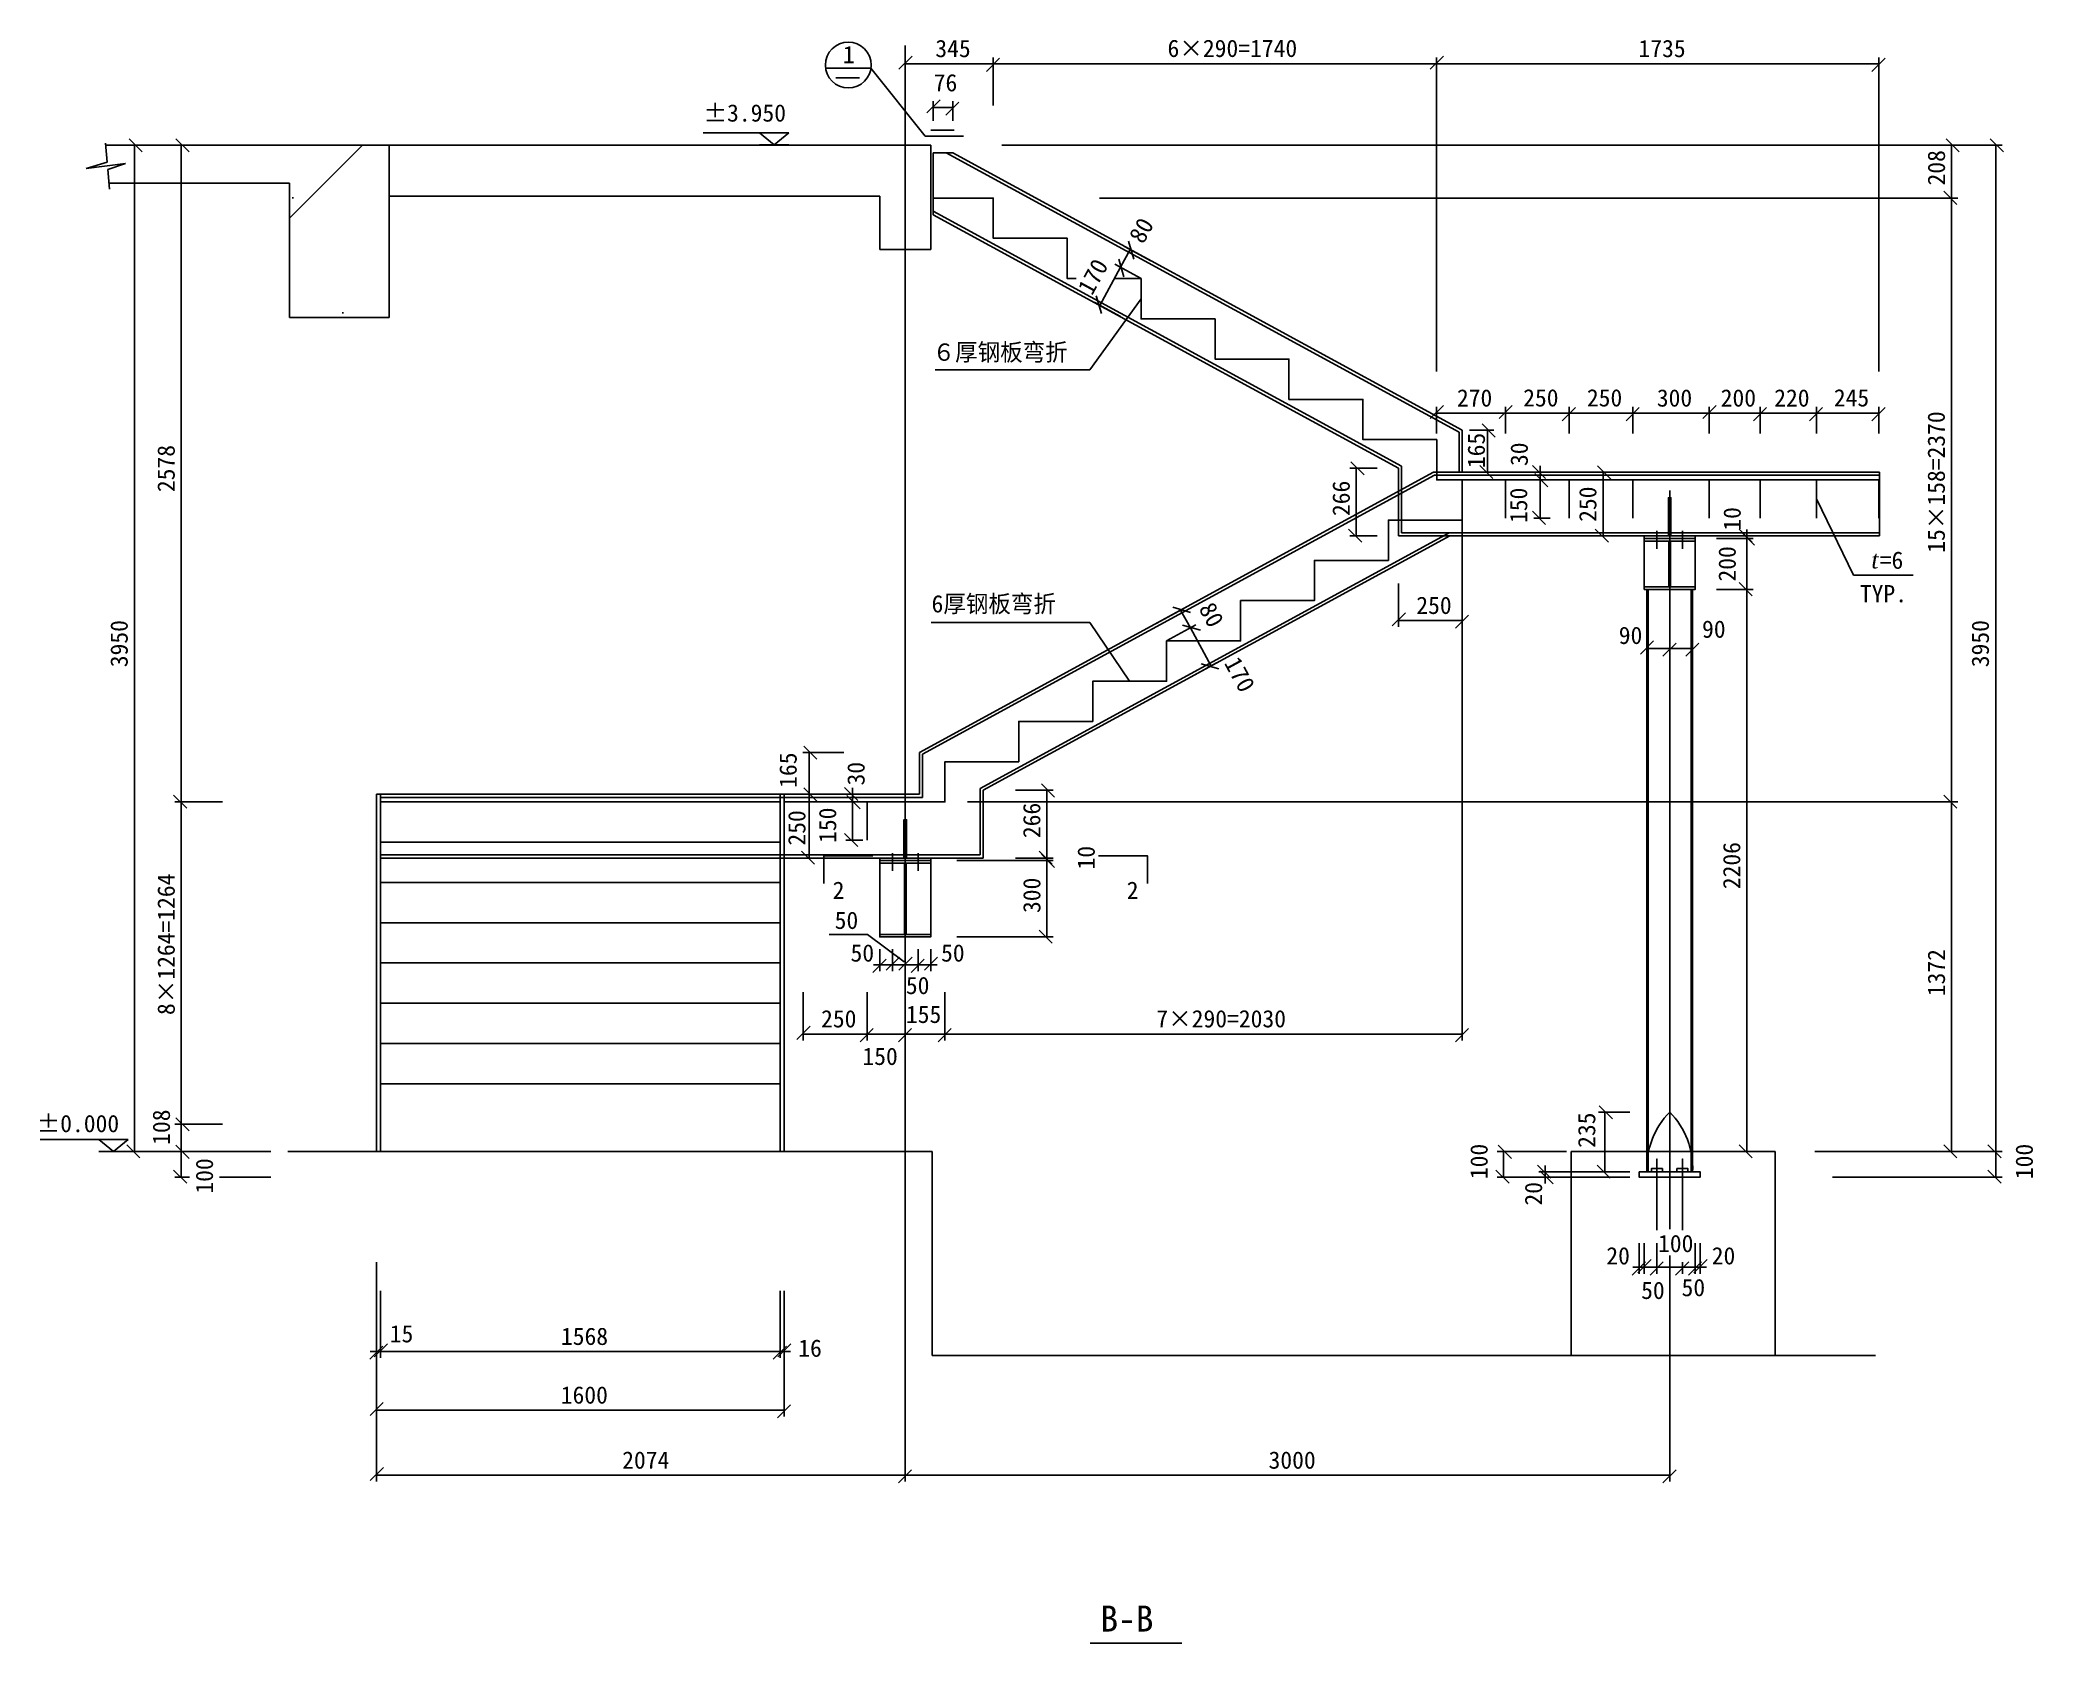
# Model space of a CAD drawing. Header units: metres. Extents: x 1113 to 8934, y 92 to 6384.
import ezdxf

# ---------------------------------------------------------------- set-up
doc = ezdxf.new("R2010")
doc.units = ezdxf.units.M
for name, color, linetype in [('A-2', 2, 'Continuous'), ('BOLT', 11, 'Continuous'), ('LAYER1', 142, 'Continuous'), ('PUB_DIM', 3, 'Continuous'), ('填满-深', 8, 'Continuous'), ('家具', 3, 'Continuous'), ('尺寸', 42, 'Continuous'), ('引线', 254, 'Continuous'), ('文字', 3, 'Continuous'), ('标题', 5, 'Continuous'), ('梯板', 11, 'Continuous'), ('砼柱', 3, 'Continuous'), ('轴线', 1, 'Continuous'), ('钢柱', 4, 'Continuous')]:
    doc.layers.add(name, color=color, linetype=linetype)

# ---------------------------------------------------------------- blocks, each defined once
blk = doc.blocks.new('_ARCHTICK')
at = {"color": 0, "linetype": 'ByBlock'}
blk.add_lwpolyline([(-1.07, -1.21), (0.99, 0.85)], dxfattribs=at)

msp = doc.modelspace()

# ---------------------------------------------------------------- hatches: boundary and pattern name
at = {"layer": '填满-深'}
h = msp.add_hatch(dxfattribs=at)
h.set_pattern_fill('ANSI32', scale=400)
h.paths.add_polyline_path([(2092.5, 5294.45), (2483.8, 5294.45), (2483.8, 5971.26), (1370.98, 5971.26), (1383.84, 5822.05), (2092.5, 5822.05)])
h = msp.add_hatch(dxfattribs=at)
h.set_pattern_fill('AR-CONC', scale=30)
h.paths.add_polyline_path([(2092.5, 5294.45), (2483.8, 5294.45), (2483.8, 5971.26), (1370.98, 5971.26), (1383.84, 5822.05), (2092.5, 5822.05)])

# ---------------------------------------------------------------- linework, layer by layer
for p, q in [((4235.8, 6235.5), (4329.1, 6235.5)), ((3715.04, 6019.01), (4051.96, 6019.01)), ((3936.31, 6019.01), (3994.06, 5972.24)), ((3936.39, 5972.24), (4051.74, 5972.24)), ((3994.06, 5972.24), (4051.85, 6019.01)), ((4360.29, 2872.73), (4209.9, 2872.73)), ((4503.58, 2766.42), (4360.29, 2872.73)), ((1113.48, 2068.75), (1459.12, 2068.75)), ((1343.48, 2068.75), (1401.23, 2021.98)), ((1401.23, 2021.98), (1459.02, 2068.75)), ((1343.55, 2021.98), (1458.9, 2021.98))]:
    msp.add_line(p, q)
at = {"layer": 'A-2'}
for p, q in [((4608.36, 6029.21), (4699.98, 6029.21)), ((5233.34, 91.89), (5593.16, 91.89))]:
    msp.add_line(p, q, dxfattribs=at)
for points in [[(4381.22, 3181.8), (4188.97, 3181.8), (4188.97, 3073.47)], [(5266.2, 3181.8), (5458.46, 3181.8), (5458.46, 3073.47)]]:
    msp.add_lwpolyline(points, dxfattribs=at)
at = {"layer": 'BOLT'}
for points in [[(7457.83, 4456.85), (7457.83, 4386.44)], [(7557.83, 4456.85), (7557.83, 4386.44)], [(4458.3, 3192.85), (4458.3, 3122.44)], [(4558.3, 3192.85), (4558.3, 3122.44)]]:
    msp.add_lwpolyline(points, dxfattribs=at)
at = {"layer": 'LAYER1'}
for points in [[(7502.83, 4437.26), (7502.83, 4587.26), (7512.83, 4587.26), (7512.83, 4437.26)], [(7407.83, 4437.26), (7607.83, 4437.26), (7607.83, 4427.26), (7407.83, 4427.26)], [(4503.3, 3173.26), (4503.3, 3323.26), (4513.3, 3323.26), (4513.3, 3173.26)], [(4408.3, 3173.26), (4608.3, 3173.26), (4608.3, 3163.26), (4408.3, 3163.26)]]:
    msp.add_lwpolyline(points, close=True, dxfattribs=at)
at = {"layer": '填满-深'}
for p, q in [((1376.7, 5904.79), (1370.35, 5978.57)), ((1370.98, 5971.26), (4608.3, 5971.26)), ((2483.8, 5294.45), (2483.8, 5971.26)), ((4608.3, 5561.38), (4608.3, 5971.26)), ((1376.7, 5904.79), (1294.29, 5879.48)), ((1294.29, 5879.48), (1448.88, 5898.97)), ((1448.88, 5898.97), (1379.19, 5875.93)), ((1385.86, 5798.51), (1379.19, 5875.93)), ((2092.5, 5822.05), (1383.84, 5822.05)), ((2092.5, 5294.45), (2092.5, 5822.05)), ((2483.8, 5771.26), (4408.3, 5771.26)), ((4408.3, 5771.26), (4408.3, 5561.38)), ((4408.3, 5561.38), (4608.3, 5561.38)), ((2483.8, 5294.45), (2092.5, 5294.45)), ((2085.21, 2021.26), (4613.8, 2021.26)), ((4613.8, 2021.26), (4613.8, 1221.26)), ((7121.16, 2021.26), (7121.16, 1221.26)), ((7121.16, 2021.26), (7921.96, 2021.26)), ((7921.96, 2021.26), (7921.96, 1221.26)), ((4613.8, 1221.26), (8315.85, 1221.26))]:
    msp.add_line(p, q, dxfattribs=at)
at = {"layer": '家具'}
msp.add_line((4456.4, 5561.38), (4459.25, 5561.38), dxfattribs=at)
at = {"layer": '尺寸'}
for p, q in [((4508.3, 6126.46), (4508.3, 6315.46)), ((4853.19, 6290.46), (4508.3, 6290.46)), ((4853.19, 6126.46), (4853.19, 6315.46)), ((4853.19, 6126.46), (4853.19, 6315.46)), ((4853.19, 6290.46), (6593.19, 6290.46)), ((6593.19, 5082.43), (6593.19, 6315.46)), ((6593.19, 5082.43), (6593.19, 6315.46)), ((6593.19, 6290.46), (8328.11, 6290.46)), ((8328.11, 5082.43), (8328.11, 6315.46)), ((4618.3, 6066.35), (4618.3, 6143.76)), ((4618.3, 6118.76), (4694.31, 6118.76)), ((4694.31, 6066.35), (4694.31, 6143.76)), ((1844.73, 5971.26), (1458.93, 5971.26)), ((1483.93, 2021.26), (1483.93, 5971.26)), ((1804.01, 5971.26), (1642.71, 5971.26)), ((1667.71, 3393.26), (1667.71, 5971.26)), ((4886.59, 5971.26), (8638.37, 5971.26)), ((4886.59, 5971.26), (8811.99, 5971.26)), ((8613.37, 5763.26), (8613.37, 5971.26)), ((8786.99, 2021.26), (8786.99, 5971.26)), ((5270.61, 5763.26), (8638.37, 5763.26)), ((8260.39, 5763.26), (8638.37, 5763.26)), ((8613.37, 3393.26), (8613.37, 5763.26)), ((5352.63, 5491.48), (5390.9, 5561.73)), ((5472.07, 5517.51), (5368.95, 5573.69)), ((5352.63, 5491.48), (5271.3, 5342.2)), ((5433.8, 5447.26), (5330.67, 5503.44)), ((5433.8, 5447.26), (5330.67, 5503.44)), ((5352.47, 5297.98), (5249.34, 5354.16)), ((6593.19, 4839.54), (6593.19, 4944.48)), ((6863.19, 4839.54), (6863.19, 4944.48)), ((6863.19, 4839.54), (6863.19, 4944.48)), ((7113.19, 4839.54), (7113.19, 4944.48)), ((7113.19, 4839.54), (7113.19, 4944.48)), ((7363.19, 4839.54), (7363.19, 4944.48)), ((7363.19, 4839.54), (7363.19, 4944.48)), ((7663.19, 4839.54), (7663.19, 4944.48)), ((7663.19, 4839.54), (7663.19, 4944.48)), ((7863.19, 4839.54), (7863.19, 4944.48)), ((7863.19, 4839.54), (7863.19, 4944.48)), ((8083.19, 4839.54), (8083.19, 4944.48)), ((8083.19, 4839.54), (8083.19, 4944.48)), ((8328.11, 4839.54), (8328.11, 4944.48)), ((6593.19, 4919.48), (6863.19, 4919.48)), ((6722.39, 4851.88), (6817.9, 4851.88)), ((6792.9, 4851.88), (6792.9, 4687.26)), ((7113.19, 4919.48), (6863.19, 4919.48)), ((7113.19, 4919.48), (7363.19, 4919.48)), ((7663.19, 4919.48), (7363.19, 4919.48)), ((7663.19, 4919.48), (7863.19, 4919.48)), ((7863.19, 4919.48), (8083.19, 4919.48)), ((8083.19, 4919.48), (8328.11, 4919.48)), ((6359.7, 4703.39), (6253.2, 4703.39)), ((6278.2, 4703.39), (6278.2, 4437.26)), ((6999.72, 4687.26), (6999.72, 4712.26)), ((6722.39, 4687.26), (6817.9, 4687.26)), ((7029.38, 4687.26), (6974.72, 4687.26)), ((7038.51, 4657.26), (6974.72, 4657.26)), ((7029.38, 4657.26), (6974.72, 4657.26)), ((6999.72, 4687.26), (6999.72, 4657.26)), ((6999.72, 4657.26), (6999.72, 4507.26)), ((6999.72, 4657.26), (6999.72, 4632.26)), ((7266.67, 4687.26), (7221.13, 4687.26)), ((7246.13, 4687.26), (7246.13, 4437.26)), ((6693.8, 4501.17), (6693.8, 4080.1)), ((7038.51, 4507.26), (6974.72, 4507.26)), ((7810.48, 4437.26), (7810.48, 4462.26)), ((6359.7, 4437.26), (6253.2, 4437.26)), ((7266.67, 4437.26), (7221.13, 4437.26)), ((7691.18, 4437.26), (7835.48, 4437.26)), ((7691.18, 4427.26), (7835.48, 4427.26)), ((7691.18, 4427.26), (7835.48, 4427.26)), ((7810.48, 4437.26), (7810.48, 4427.26)), ((7810.48, 4427.26), (7810.48, 4227.26)), ((7810.48, 4427.26), (7810.48, 4402.26)), ((6693.8, 4347.98), (6693.8, 2457.45)), ((6443.8, 4251.17), (6443.8, 4080.1)), ((7691.18, 4227.26), (7835.48, 4227.26)), ((7691.18, 4227.26), (7835.48, 4227.26)), ((7810.48, 4227.26), (7810.48, 2021.26)), ((5495.53, 4095.51), (5610.57, 4158.19)), ((5626.9, 4075.98), (5588.62, 4146.23)), ((5533.8, 4025.26), (5648.85, 4087.94)), ((5533.8, 4025.26), (5648.85, 4087.94)), ((5626.9, 4075.98), (5708.23, 3926.7)), ((6693.8, 4105.1), (6443.8, 4105.1)), ((7417.83, 4056.78), (7417.83, 3970.14)), ((7417.83, 3995.14), (7507.83, 3995.14)), ((7507.83, 4056.78), (7507.83, 3970.14)), ((7507.83, 4056.78), (7507.83, 3970.14)), ((7597.83, 3995.14), (7507.83, 3995.14)), ((7597.83, 4056.78), (7597.83, 3970.14)), ((5615.13, 3875.98), (5730.18, 3938.66)), ((4267.16, 3587.88), (4106.41, 3587.88)), ((4131.41, 3423.26), (4131.41, 3587.88)), ((4300.68, 3423.26), (4300.68, 3448.26)), ((1829.44, 3393.26), (1642.71, 3393.26)), ((1829.44, 3393.26), (1642.71, 3393.26)), ((1667.71, 2129.26), (1667.71, 3393.26)), ((4267.16, 3423.26), (4106.41, 3423.26)), ((4267.16, 3423.26), (4106.41, 3423.26)), ((4131.41, 3423.26), (4131.41, 3173.26)), ((4341.54, 3423.26), (4275.68, 3423.26)), ((4341.54, 3393.26), (4275.68, 3393.26)), ((4341.54, 3393.26), (4275.68, 3393.26)), ((4300.68, 3423.26), (4300.68, 3393.26)), ((4300.68, 3393.26), (4300.68, 3243.26)), ((4300.68, 3393.26), (4300.68, 3368.26)), ((4752.56, 3393.26), (8638.37, 3393.26)), ((4752.56, 3393.26), (8638.37, 3393.26)), ((4941.5, 3439.39), (5088.98, 3439.39)), ((5063.98, 3173.26), (5063.98, 3439.39)), ((8613.37, 2021.26), (8613.37, 3393.26)), ((4341.54, 3243.26), (4275.68, 3243.26)), ((4267.16, 3173.26), (4106.41, 3173.26)), ((4710.77, 3163.26), (5088.98, 3163.26)), ((4710.77, 3163.26), (5088.98, 3163.26)), ((4941.5, 3173.26), (5088.98, 3173.26)), ((5012.09, 3173.26), (5088.98, 3173.26)), ((5063.98, 3173.26), (5063.98, 3198.26)), ((5063.98, 3173.26), (5063.98, 3163.26)), ((5063.98, 3163.26), (5063.98, 3138.26)), ((5063.98, 3163.26), (5063.98, 2863.26)), ((4408.3, 2816.07), (4408.3, 2729.43)), ((4458.3, 2816.07), (4458.3, 2729.43)), ((4458.3, 2816.07), (4458.3, 2729.43)), ((4508.3, 2816.07), (4508.3, 2729.43)), ((4508.3, 2816.07), (4508.3, 2729.43)), ((4558.3, 2816.07), (4558.3, 2729.43)), ((4558.3, 2816.07), (4558.3, 2729.43)), ((4608.3, 2816.07), (4608.3, 2729.43)), ((4710.77, 2863.26), (5088.98, 2863.26)), ((4408.3, 2754.43), (4383.3, 2754.43)), ((4458.3, 2754.43), (4408.3, 2754.43)), ((4458.3, 2754.43), (4508.3, 2754.43)), ((4458.3, 2754.43), (4483.3, 2754.43)), ((4558.3, 2754.43), (4508.3, 2754.43)), ((4558.3, 2754.43), (4533.3, 2754.43)), ((4558.3, 2754.43), (4608.3, 2754.43)), ((4608.3, 2754.43), (4633.3, 2754.43)), ((4108.23, 2646.46), (4108.23, 2457.45)), ((4358.23, 2646.46), (4358.23, 2457.45)), ((4358.23, 2646.46), (4358.23, 2457.45)), ((4508.3, 2646.46), (4508.3, 2457.45)), ((4508.3, 2646.46), (4508.3, 2457.45)), ((4663.8, 2646.46), (4663.8, 2457.45)), ((4663.8, 2646.46), (4663.8, 2457.45)), ((4358.23, 2482.45), (4108.23, 2482.45)), ((4508.3, 2482.45), (4358.23, 2482.45)), ((4663.8, 2482.45), (4508.3, 2482.45)), ((4663.8, 2482.45), (6693.8, 2482.45)), ((1829.46, 2129.26), (1642.71, 2129.26)), ((1829.44, 2129.26), (1642.71, 2129.26)), ((1667.71, 2021.26), (1667.71, 2129.26)), ((7350.83, 2176.26), (7227.82, 2176.26)), ((7252.82, 1941.26), (7252.82, 2176.26)), ((2018.59, 2021.26), (1458.93, 2021.26)), ((2018.59, 2021.26), (1642.71, 2021.26)), ((1829.46, 2021.26), (1642.71, 2021.26)), ((1667.71, 2021.26), (1667.71, 1921.26)), ((7103.09, 2021.26), (6831.23, 2021.26)), ((6856.23, 1921.26), (6856.23, 2021.26)), ((7019.7, 1941.26), (7019.7, 1966.26)), ((7672.1, 2021.26), (7835.48, 2021.26)), ((8077.56, 2021.26), (8638.37, 2021.26)), ((8077.56, 2021.26), (8811.99, 2021.26)), ((8146.96, 2021.26), (8811.99, 2021.26)), ((8786.99, 2021.26), (8786.99, 1921.26)), ((1699.21, 1921.26), (1642.71, 1921.26)), ((2018.59, 1921.26), (1817.05, 1921.26)), ((7350.99, 1921.26), (6831.23, 1921.26)), ((7350.99, 1941.26), (6994.7, 1941.26)), ((7350.99, 1921.26), (6994.7, 1921.26)), ((7019.7, 1921.26), (7019.7, 1941.26)), ((7019.7, 1921.26), (7019.7, 1896.26)), ((7350.83, 1941.26), (7227.82, 1941.26)), ((8146.96, 1921.26), (8811.99, 1921.26)), ((7507.83, 1748.26), (7507.83, 1718.39)), ((7387.83, 1661.71), (7387.83, 1541.93)), ((7407.83, 1661.71), (7407.83, 1541.93)), ((7407.83, 1661.71), (7407.83, 1541.93)), ((7457.83, 1661.71), (7457.83, 1541.93)), ((7457.83, 1661.71), (7457.83, 1541.93)), ((7607.83, 1661.71), (7607.83, 1541.93)), ((7607.83, 1661.71), (7607.83, 1541.93)), ((7627.83, 1661.71), (7627.83, 1541.93)), ((2433.33, 1587.56), (2433.33, 981.17)), ((7387.83, 1566.93), (7362.83, 1566.93)), ((7407.83, 1566.93), (7387.83, 1566.93)), ((7407.83, 1566.93), (7432.83, 1566.93)), ((7407.83, 1566.93), (7457.83, 1566.93)), ((7457.83, 1566.93), (7557.83, 1566.93)), ((7507.83, 1613.27), (7507.83, 726.05)), ((7557.83, 1586.6), (7557.83, 1541.93)), ((7607.83, 1566.93), (7557.83, 1566.93)), ((7607.83, 1566.93), (7582.83, 1566.93)), ((7607.83, 1566.93), (7627.83, 1566.93)), ((7627.83, 1566.93), (7652.83, 1566.93)), ((2433.83, 1451.9), (2433.83, 1211.33)), ((2449.3, 1474.41), (2449.3, 1211.33)), ((2449.3, 1474.41), (2449.3, 1211.33)), ((4017.19, 1474.41), (4017.19, 1211.33)), ((4017.19, 1474.41), (4017.19, 1211.33)), ((4033.19, 1474.41), (4033.19, 1211.33)), ((2433.83, 1382.95), (2433.83, 726.05)), ((4508.3, 1382.95), (4508.3, 726.05)), ((4033.19, 1309.63), (4033.19, 981.17)), ((4508.3, 1319.12), (4508.3, 726.05)), ((2433.83, 1236.33), (2408.83, 1236.33)), ((2449.3, 1236.33), (2433.83, 1236.33)), ((4017.19, 1236.33), (2449.3, 1236.33)), ((2449.3, 1236.33), (2474.3, 1236.33)), ((4017.19, 1236.33), (3992.19, 1236.33)), ((4033.19, 1236.33), (4017.19, 1236.33)), ((4033.19, 1236.33), (4058.19, 1236.33)), ((2433.33, 1006.17), (4033.19, 1006.17)), ((4508.3, 751.05), (2433.83, 751.05)), ((4508.3, 751.05), (7507.83, 751.05))]:
    msp.add_line(p, q, dxfattribs=at)
at = {"layer": '引线'}
for p, q in [((4585.96, 6006.83), (4736.63, 6006.83)), ((8083.19, 4582.26), (8229.34, 4283.7)), ((8229.34, 4283.7), (8462.5, 4283.7))]:
    msp.add_line(p, q, dxfattribs=at)
for points in [[(4585.96, 6006.83), (4373.35, 6273.44), (4195.76, 6273.44)], [(5433.8, 5368.26), (5232.16, 5089.19), (4625.57, 5089.19)], [(5388.8, 3867.26), (5232.16, 4097.15), (4610.02, 4097.15)]]:
    msp.add_lwpolyline(points, dxfattribs=at)
msp.add_circle((4284.89, 6285.25), 89.93, dxfattribs=at)
at = {"layer": '梯板'}
for p, q in [((6863.19, 4657.26), (6863.19, 4507.26)), ((7113.19, 4657.26), (7113.19, 4507.26)), ((7363.19, 4657.26), (7363.19, 4507.26)), ((7663.19, 4657.26), (7663.19, 4507.26)), ((7863.19, 4657.26), (7863.19, 4507.26)), ((8083.19, 4657.26), (8083.19, 4507.26)), ((8328.11, 4657.26), (8328.11, 4507.26)), ((2449.33, 3393.26), (4017.23, 3393.26)), ((4358.23, 3393.26), (4358.23, 3243.26)), ((2449.33, 3235.26), (4017.23, 3235.26)), ((2449.33, 3077.26), (4017.23, 3077.26)), ((2449.33, 2919.26), (4017.23, 2919.26)), ((2449.33, 2761.26), (4017.23, 2761.26)), ((2449.33, 2603.26), (4017.23, 2603.26)), ((2449.33, 2445.26), (4017.23, 2445.26)), ((2449.33, 2287.26), (4017.23, 2287.26))]:
    msp.add_line(p, q, dxfattribs=at)
for points in [[(5178.96, 5447.26), (5143.8, 5447.26), (5143.8, 5605.26), (4853.8, 5605.26), (4853.8, 5763.26), (4618.3, 5763.26)], [(6693.8, 4657.26), (6593.8, 4657.26), (6593.8, 4815.26), (6303.8, 4815.26), (6303.8, 4973.26), (6013.8, 4973.26), (6013.8, 5131.26), (5723.8, 5131.26), (5723.8, 5289.26), (5433.8, 5289.26), (5433.8, 5447.26), (5326.72, 5447.26)], [(4033.23, 3393.26), (4663.8, 3393.26), (4663.8, 3551.26), (4953.8, 3551.26), (4953.8, 3709.26), (5243.8, 3709.26), (5243.8, 3867.26), (5533.8, 3867.26), (5533.8, 4025.26), (5823.8, 4025.26), (5823.8, 4183.26), (6113.8, 4183.26), (6113.8, 4341.26), (6403.8, 4341.26), (6403.8, 4499.26), (6693.8, 4499.26), (6693.8, 4657.26), (8330.8, 4657.26)], [(7457.83, 1992.58), (7457.83, 1992.58), (7457.83, 1712.82)], [(7557.83, 1992.58), (7557.83, 1992.58), (7557.83, 1712.82)]]:
    msp.add_lwpolyline(points, dxfattribs=at)
at = {"layer": '砼柱'}
for p, q in [((4669.22, 5941.26), (6681.8, 4844.75)), ((4618.3, 5711.64), (6455.8, 4710.52)), ((6681.8, 4687.26), (6681.8, 4844.75)), ((6455.8, 4449.26), (6455.8, 4710.52)), ((6584.71, 4675.26), (4575.8, 3580.75)), ((6584.71, 4675.26), (8330.8, 4675.26)), ((6642.28, 4449.26), (4801.8, 3446.52)), ((6455.8, 4449.26), (8330.8, 4449.26)), ((7423.83, 1941.26), (7423.83, 4227.26)), ((7591.83, 1941.26), (7591.83, 4227.26)), ((4575.8, 3580.75), (4575.8, 3411.26)), ((4801.8, 3446.52), (4801.8, 3185.26)), ((4575.8, 3411.26), (2449.09, 3411.26)), ((4801.8, 3185.26), (2449.09, 3185.26))]:
    msp.add_line(p, q, dxfattribs=at)
for points in [[(7387.83, 1941.26), (7387.83, 1921.26), (7627.83, 1921.26), (7627.83, 1941.26)], [(7436.21, 1941.26), (7479.44, 1941.26), (7479.44, 1954.29), (7436.21, 1954.29)], [(7579.44, 1941.26), (7536.21, 1941.26), (7536.21, 1954.29), (7579.44, 1954.29)]]:
    msp.add_lwpolyline(points, close=True, dxfattribs=at)
for centre, start, end in [((7735.03, 1954.51), 135.7, 182.39), ((7280.63, 1954.51), 357.61, 44.3)]:
    msp.add_arc(centre, 317.48, start, end, dxfattribs=at)
at = {"layer": '轴线'}
for p, q in [((4508.3, 1175.6), (4508.3, 6362.11)), ((7507.83, 1716.82), (7507.83, 4616.14))]:
    msp.add_line(p, q, dxfattribs=at)
at = {"layer": '钢柱'}
for p, q in [((4618.3, 5941.26), (4694.31, 5941.26)), ((4618.3, 5697.97), (4618.3, 5941.26)), ((4694.31, 5941.26), (6693.8, 4851.88)), ((4618.3, 5697.97), (6443.8, 4703.39)), ((6693.8, 4687.26), (6693.8, 4851.88)), ((6443.8, 4437.26), (6443.8, 4703.39)), ((6581.65, 4687.26), (4563.8, 3587.88)), ((6581.65, 4687.26), (8330.8, 4687.26)), ((8330.8, 4437.26), (8330.8, 4687.26)), ((6645.33, 4437.26), (4813.8, 3439.39)), ((6443.8, 4437.26), (8330.8, 4437.26)), ((7407.83, 4417.26), (7407.83, 4237.26)), ((7607.83, 4237.26), (7607.83, 4417.26)), ((7417.83, 4227.26), (7417.83, 1941.26)), ((7597.83, 4227.26), (7597.83, 1941.26)), ((4563.8, 3587.88), (4563.8, 3423.26)), ((2433.33, 3423.26), (2433.33, 2021.26)), ((2433.33, 3423.26), (2449.33, 3423.26)), ((4563.8, 3423.26), (2449.09, 3423.26)), ((2449.33, 3423.26), (2449.33, 2021.26)), ((4017.23, 3423.26), (4017.23, 2021.26)), ((4033.23, 3423.26), (4017.23, 3423.26)), ((4033.23, 3423.26), (4033.23, 2021.26)), ((4813.8, 3439.39), (4813.8, 3173.26)), ((4813.8, 3173.26), (2449.09, 3173.26)), ((4408.3, 3153.26), (4408.3, 2873.26)), ((4608.3, 2873.26), (4608.3, 3153.26))]:
    msp.add_line(p, q, dxfattribs=at)
for points in [[(7510.83, 4417.26), (7407.83, 4417.26), (7407.83, 4427.26), (7607.83, 4427.26), (7607.83, 4417.26), (7504.83, 4417.26), (7504.83, 4237.26), (7607.83, 4237.26), (7607.83, 4227.26), (7407.83, 4227.26), (7407.83, 4237.26), (7510.83, 4237.26), (7510.83, 4417.26)], [(4511.3, 3153.26), (4408.3, 3153.26), (4408.3, 3163.26), (4608.3, 3163.26), (4608.3, 3153.26), (4505.3, 3153.26), (4505.3, 2873.26), (4608.3, 2873.26), (4608.3, 2863.26), (4408.3, 2863.26), (4408.3, 2873.26), (4511.3, 2873.26), (4511.3, 3153.26)]]:
    msp.add_lwpolyline(points, dxfattribs=at)

# ---------------------------------------------------------------- block references
at = {"layer": '尺寸', "xscale": 25, "yscale": 25, "zscale": 25}
for p, rotation in [((4508.3, 6290.46), 180), ((6593.19, 6290.46), 180), ((4618.3, 6118.76), 180), ((1483.93, 5971.26), 90), ((1667.71, 5971.26), 90), ((8613.37, 5971.26), 90), ((8786.99, 5971.26), 90), ((8613.37, 5763.26), 270), ((5390.9, 5561.73), 61.42), ((5352.63, 5491.48), 61.42), ((5271.3, 5342.2), 241.42), ((6593.19, 4919.48), 180), ((6863.19, 4919.48), 180), ((7663.19, 4919.48), 180), ((6792.9, 4851.88), 90), ((6278.2, 4703.39), 90), ((6792.9, 4687.26), 270), ((6999.72, 4687.26), 270), ((7246.13, 4687.26), 90), ((6999.72, 4657.26), 90), ((6278.2, 4437.26), 270), ((6999.72, 4507.26), 270), ((7246.13, 4437.26), 270), ((7810.48, 4437.26), 270), ((7810.48, 4427.26), 90), ((7810.48, 4427.26), 90), ((7810.48, 4227.26), 270), ((5588.62, 4146.23), 118.58), ((5626.9, 4075.98), 118.58), ((6443.8, 4105.1), 180), ((7417.83, 3995.14), 180), ((5708.23, 3926.7), 298.58), ((4131.41, 3587.88), 90), ((4131.41, 3423.26), 90), ((4300.68, 3423.26), 270), ((5063.98, 3439.39), 90), ((1667.71, 3393.26), 270), ((4300.68, 3393.26), 90), ((8613.37, 3393.26), 270), ((4300.68, 3243.26), 270), ((4131.41, 3173.26), 270), ((5063.98, 3173.26), 270), ((5063.98, 3173.26), 270), ((5063.98, 3163.26), 90), ((5063.98, 2863.26), 270), ((4458.3, 2754.43), 180), ((4508.3, 2754.43), 180), ((4608.3, 2754.43), 180), ((4108.23, 2482.45), 180), ((7252.82, 2176.26), 90), ((1667.71, 2129.26), 90), ((1483.93, 2021.26), 270), ((1667.71, 2021.26), 90), ((6856.23, 2021.26), 90), ((7810.48, 2021.26), 270), ((8613.37, 2021.26), 270), ((8786.99, 2021.26), 270), ((7019.7, 1941.26), 270), ((7252.82, 1941.26), 270), ((1667.71, 1921.26), 270), ((6856.23, 1921.26), 270), ((7019.7, 1921.26), 90), ((8786.99, 1921.26), 270), ((7407.83, 1566.93), 180), ((7407.83, 1566.93), 180), ((7627.83, 1566.93), 180), ((2449.3, 1236.33), 180), ((2449.3, 1236.33), 180), ((4033.19, 1236.33), 180), ((2433.33, 1006.17), 180), ((2433.83, 751.05), 180)]:
    msp.add_blockref('_ARCHTICK', p, dxfattribs=dict(at, rotation=rotation))
for p in [(4853.19, 6290.46), (8328.11, 6290.46), (4694.31, 6118.76), (7113.19, 4919.48), (7363.19, 4919.48), (7863.19, 4919.48), (8083.19, 4919.48), (8328.11, 4919.48), (6693.8, 4105.1), (7507.83, 3995.14), (7597.83, 3995.14), (4408.3, 2754.43), (4558.3, 2754.43), (4358.23, 2482.45), (4508.3, 2482.45), (4663.8, 2482.45), (6693.8, 2482.45), (7387.83, 1566.93), (7457.83, 1566.93), (7557.83, 1566.93), (7607.83, 1566.93), (2433.83, 1236.33), (4017.19, 1236.33), (4017.19, 1236.33), (4033.19, 1006.17), (4508.3, 751.05), (7507.83, 751.05)]:
    msp.add_blockref('_ARCHTICK', p, dxfattribs=at)

# ---------------------------------------------------------------- texts
for s, p in [('345', (4626.27, 6316.37)), ('6×290=1740', (5537.35, 6316.91)), ('1735', (7385.36, 6316.37)), ('76', (4619.89, 6181.99)), ('270', (6672.84, 4944.84)), ('250', (6932.84, 4945.38)), ('250', (7182.84, 4945.38)), ('300', (7457.27, 4944.84)), ('200', (7707.84, 4944.84)), ('220', (7917.84, 4944.84)), ('245', (8151.75, 4945.38)), ('250', (6513.45, 4131)), ('90', (7307.94, 4013.18)), ('90', (7634.74, 4037.57)), ('50', (4231.26, 2894.86)), ('50', (4293.58, 2766.69)), ('50', (4648.74, 2766.69)), ('50', (4510.62, 2639.17)), ('155', (4510.88, 2525.86)), ('250', (4177.88, 2508.36)), ('7×290=2030', (5493.4, 2508.54)), ('150', (4340.17, 2360.99)), ('20', (7259.14, 1578.22)), ('100', (7462.01, 1626.43)), ('20', (7672.73, 1578.22)), ('50', (7395.69, 1442.56)), ('50', (7554.32, 1453.54)), ('15', (2485.42, 1272.27)), ('1568', (3157.23, 1262.24)), ('16', (4088.45, 1215.64)), ('1600', (3156.52, 1031.89)), ('2074', (3397.51, 776.41)), ('3000', (5933.79, 776.41))]:
    msp.add_text(s, height=68).set_placement(p)
for s, rotation, p in [('208', 90, (8588.01, 5812.63)), ('80', 61.42, (5441.91, 5579.56)), ('170', 61.42, (5240.94, 5377.71)), ('15×158=2370', 90, (8587.47, 4371.18)), ('2578', 90, (1641.8, 4609.28)), ('165', 90, (6782.71, 4703.33)), ('30', 90, (6951.04, 4711.61)), ('266', 90, (6252.48, 4515.27)), ('150', 90, (6948.79, 4487.96)), ('250', 90, (7220.23, 4492.39)), ('10', 90, (7786.5, 4457.85)), ('200', 90, (7767.03, 4258.18)), ('80', 298.58, (5658.01, 4152.46)), ('3950', 90, (1457.31, 3921.98)), ('3950', 90, (8760.37, 3921.98)), ('170', 298.58, (5758.02, 3938.48)), ('165', 90, (4082.26, 3448.63)), ('30', 90, (4348.75, 3457.86)), ('150', 90, (4237.28, 3232.48)), ('266', 90, (5038.26, 3251.27)), ('250', 90, (4116.55, 3221.94)), ('10', 90, (5251.85, 3128.23)), ('2206', 90, (7784.75, 3050.85)), ('8×1264=1264', 90, (1641.99, 2556.92)), ('300', 90, (5038.62, 2957.33)), ('1372', 90, (8588.01, 2630.67)), ('108', 90, (1623.06, 2047.5)), ('235', 90, (7215.86, 2035.55)), ('100', 90, (6793.37, 1912.88)), ('100', 90, (8932.76, 1912.88)), ('100', 90, (1792.02, 1856.01)), ('20', 90, (7007.18, 1809.15))]:
    msp.add_text(s, height=68, rotation=rotation).set_placement(p)
at = {"insert": (8298.74, 4377.54), "char_height": 68, "attachment_point": 1}
msp.add_mtext('{\\fTimes New Roman|b0|i1|c0|p18;t}', dxfattribs=at)
at = {"layer": 'PUB_DIM'}
msp.add_text('1', height=68, dxfattribs=at).set_placement((4263.55, 6292.24))
at = {"layer": '家具'}
for s, p in [('%%p3.950', (3716.58, 6063.34)), ('%%p0.000', (1099.95, 2097.18))]:
    msp.add_text(s, height=68, dxfattribs=at).set_placement(p)
at = {"layer": '文字'}
for s, p in [('６厚钢板弯折', (4615.4, 5124.67)), ('=6', (8331.93, 4308.2)), ('TYP.', (8253.94, 4176.71)), ('6厚钢板弯折', (4611.37, 4136.99)), ('2', (4223.44, 3012.73)), ('2', (5377.31, 3012.73))]:
    msp.add_text(s, height=68, dxfattribs=at).set_placement(p)
at = {"layer": '标题'}
msp.add_text('B-B', height=102, dxfattribs=at).set_placement((5274.08, 137.37))

doc.saveas('drawing.dxf')
